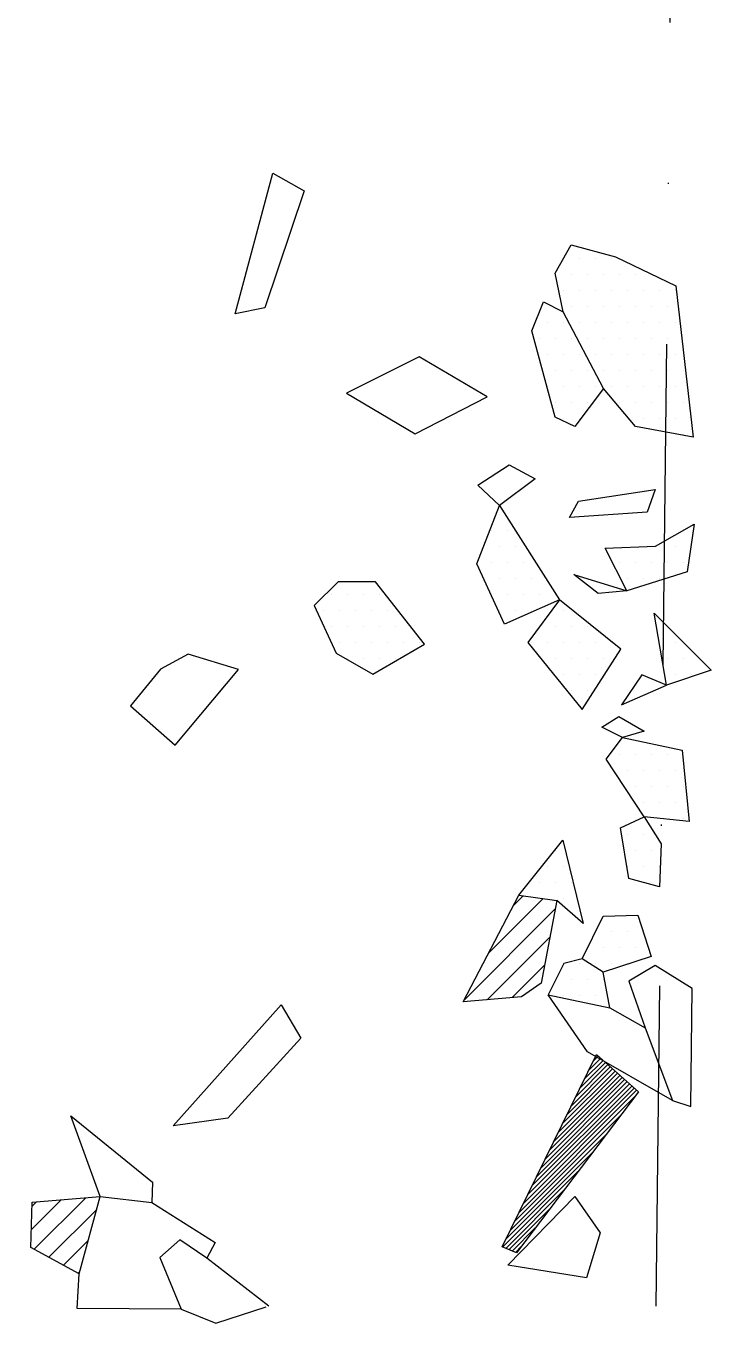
# Model space of a CAD drawing. Header units: metres. Extents: x -384 to -243, y -1532 to -1306.
# Drawn here: x -296.4 to -242.8, y -1531.9 to -1430.6 of the extents above; entities that cross this region are included whole.
import ezdxf

# ---------------------------------------------------------------- set-up
doc = ezdxf.new("R2010")
doc.units = ezdxf.units.M
doc.header["$LTSCALE"] = 25
doc.header["$MEASUREMENT"] = 0
doc.linetypes.add('STRICHPUNKTX2', pattern=[2, 1, -0.5, 0, -0.5])
doc.layers.get('0').update_dxf_attribs({"linetype": 'CONTINUOUS'})
for name, color, linetype in [('FEUER', 1, 'CONTINUOUS'), ('GRABUNGSGRENZE', 3, 'STRICHPUNKTX2'), ('KNOCHEN', 2, 'CONTINUOUS'), ('KNOCHENSCHRAFF', 2, 'CONTINUOUS'), ('STEINE', 4, 'CONTINUOUS'), ('STEINESCHRAFF', 4, 'CONTINUOUS')]:
    doc.layers.add(name, color=color, linetype=linetype)

# ---------------------------------------------------------------- blocks, each defined once
blk = doc.blocks.new('*X8')
at = {"color": 0}
for p, q in [((-253.42, -1514.19), (-250.91, -1511.68)), ((-253.08, -1513.49), (-251.1, -1511.52)), ((-252.73, -1512.8), (-251.28, -1511.35)), ((-252.39, -1512.1), (-251.47, -1511.18)), ((-252.05, -1511.41), (-251.66, -1511.01)), ((-255.47, -1518.37), (-249.79, -1512.68)), ((-255.13, -1517.67), (-249.98, -1512.52)), ((-254.79, -1516.97), (-250.16, -1512.35)), ((-254.45, -1516.28), (-250.35, -1512.18)), ((-254.1, -1515.58), (-250.54, -1512.02)), ((-253.76, -1514.89), (-250.72, -1511.85)), ((-257.53, -1522.54), (-248.67, -1513.68)), ((-257.18, -1521.84), (-248.86, -1513.52)), ((-256.84, -1521.15), (-249.04, -1513.35)), ((-256.5, -1520.45), (-249.23, -1513.18)), ((-256.16, -1519.76), (-249.42, -1513.02)), ((-255.81, -1519.06), (-249.6, -1512.85)), ((-257.87, -1523.24), (-248.8, -1514.17)), ((-258.21, -1523.93), (-249.91, -1515.63)), ((-258.55, -1524.63), (-251.02, -1517.1)), ((-258.9, -1525.32), (-252.13, -1518.56)), ((-259.14, -1525.93), (-253.25, -1520.03)), ((-258.89, -1526.03), (-254.36, -1521.49)), ((-258.64, -1526.13), (-255.47, -1522.96)), ((-258.39, -1526.24), (-256.58, -1524.42)), ((-258.14, -1526.34), (-257.69, -1525.89))]:
    blk.add_line(p, q, dxfattribs=at)
blk = doc.blocks.new('*X10')
at = {"color": 0}
for p, q in [((-323.26, -1465.24), (-321.98, -1463.96)), ((-323.69, -1467.43), (-321.28, -1465.03)), ((-323.72, -1469.23), (-320.92, -1466.43)), ((-327.17, -1470.92), (-324.09, -1467.84)), ((-322.96, -1470.24), (-320.56, -1467.84)), ((-352.35, -1471.35), (-350.91, -1469.9)), ((-352.2, -1472.97), (-349.28, -1470.04)), ((-352.05, -1474.59), (-347.65, -1470.18)), ((-328.43, -1473.95), (-323.72, -1469.23)), ((-321.76, -1470.81), (-320.2, -1469.25)), ((-354.99, -1484.6), (-341.28, -1470.89)), ((-353.94, -1481.77), (-342.76, -1470.6)), ((-352.88, -1478.95), (-344.39, -1470.46)), ((-351.91, -1476.21), (-346.02, -1470.32)), ((-327.31, -1474.59), (-322.96, -1470.24)), ((-326.19, -1475.24), (-321.76, -1470.81)), ((-325.07, -1475.88), (-320.28, -1471.1)), ((-354.72, -1486.09), (-340.43, -1471.8)), ((-354.04, -1487.18), (-339.57, -1472.7)), ((-323.94, -1476.53), (-319.95, -1472.53)), ((-353.01, -1487.92), (-338.71, -1473.61)), ((-351.98, -1488.66), (-337.85, -1474.52)), ((-350.95, -1489.4), (-336.99, -1475.43)), ((-331.35, -1480.39), (-327.18, -1476.23)), ((-349.63, -1489.84), (-336.13, -1476.34)), ((-348.13, -1490.11), (-335.27, -1477.25)), ((-332.28, -1479.56), (-329.21, -1476.49)), ((-330.41, -1481.22), (-326.06, -1476.87)), ((-329.47, -1482.05), (-324.94, -1477.52)), ((-328.53, -1482.88), (-323.82, -1478.17)), ((-327.59, -1483.71), (-322.7, -1478.82)), ((-335.04, -1482.32), (-332.28, -1479.56)), ((-327.13, -1485.02), (-321.58, -1479.47)), ((-326.74, -1486.4), (-320.46, -1480.12)), ((-334.37, -1483.42), (-331.35, -1480.39)), ((-333.71, -1484.53), (-330.41, -1481.22)), ((-326.36, -1487.78), (-319.34, -1480.76)), ((-346.64, -1490.38), (-337.7, -1481.45)), ((-333.05, -1485.63), (-329.47, -1482.05)), ((-325.97, -1489.16), (-318.46, -1481.65)), ((-332.38, -1486.74), (-328.53, -1482.88)), ((-324.28, -1489.24), (-317.87, -1482.83)), ((-331.72, -1487.84), (-327.59, -1483.71)), ((-321.99, -1488.71), (-317.28, -1484.01)), ((-344.57, -1490.08), (-339.53, -1485.04)), ((-331.06, -1488.95), (-327.13, -1485.02)), ((-319.69, -1488.19), (-316.7, -1485.19)), ((-330.12, -1489.78), (-326.74, -1486.4)), ((-317.4, -1487.66), (-316.11, -1486.37)), ((-328.28, -1489.7), (-326.36, -1487.78)), ((-326.43, -1489.62), (-325.97, -1489.16)), ((-323.07, -1493.33), (-320.16, -1490.42)), ((-324.28, -1492.77), (-322.76, -1491.25)), ((-321.87, -1493.9), (-319.27, -1491.3)), ((-351.13, -1500.18), (-343.17, -1492.21)), ((-349.25, -1500.06), (-341.18, -1492)), ((-325.48, -1492.21), (-325.35, -1492.08)), ((-320.67, -1494.46), (-318.47, -1492.27)), ((-353.02, -1500.3), (-345.44, -1492.72)), ((-351.11, -1496.62), (-347.72, -1493.23)), ((-319.43, -1494.99), (-317.68, -1493.24)), ((-362.22, -1497.13), (-359.37, -1494.27)), ((-360.89, -1494.03), (-360.85, -1493.99)), ((-353.58, -1495.55), (-352.27, -1494.25)), ((-352.34, -1496.09), (-350, -1493.74)), ((-347.36, -1499.94), (-341.14, -1493.72)), ((-317.86, -1495.19), (-316.88, -1494.22)), ((-366.2, -1506.41), (-354.91, -1495.12)), ((-364.88, -1503.32), (-356.39, -1494.84)), ((-363.55, -1500.22), (-357.88, -1494.55)), ((-345.47, -1499.83), (-341.09, -1495.45)), ((-316.29, -1495.39), (-316.09, -1495.19)), ((-368.81, -1512.55), (-352.34, -1496.09)), ((-367.53, -1509.51), (-353.58, -1495.55)), ((-367.78, -1513.29), (-351.11, -1496.62)), ((-343.59, -1499.71), (-341.05, -1497.17)), ((-334.9, -1505.16), (-327.56, -1497.82)), ((-258.27, -1499.24), (-257.53, -1498.5)), ((-341.7, -1499.59), (-341.01, -1498.9)), ((-334.04, -1506.07), (-327.19, -1499.22)), ((-262.16, -1506.67), (-255.02, -1499.53)), ((-260.21, -1502.95), (-255.98, -1498.72)), ((-366.76, -1514.04), (-353.91, -1501.2)), ((-332.93, -1506.73), (-326.83, -1500.63)), ((-323.54, -1504.41), (-319.84, -1500.71)), ((-335.76, -1504.25), (-333.21, -1501.7)), ((-330.66, -1506.23), (-326.89, -1502.45)), ((-329.31, -1511.95), (-319.15, -1501.79)), ((-260.34, -1506.62), (-255.44, -1501.72)), ((-342.34, -1505.53), (-339.68, -1502.87)), ((-341.48, -1506.44), (-338.39, -1503.35)), ((-328.47, -1512.88), (-318.46, -1502.86)), ((-365.53, -1514.58), (-354.8, -1503.85)), ((-340.63, -1507.35), (-337.51, -1504.24)), ((-327.48, -1513.65), (-317.77, -1503.94)), ((-258.4, -1506.45), (-255.86, -1503.91)), ((-363.9, -1514.72), (-354.72, -1505.53)), ((-339.77, -1508.26), (-336.64, -1505.13)), ((-328.9, -1509.77), (-324.04, -1504.91)), ((-327.54, -1506.64), (-326.47, -1505.57)), ((-326.48, -1514.42), (-317.01, -1504.95)), ((-338.91, -1509.17), (-335.76, -1506.02)), ((-327.15, -1516.85), (-316.09, -1505.8)), ((-325.45, -1516.92), (-315.17, -1506.65)), ((-362.28, -1514.86), (-354.63, -1507.21)), ((-338.05, -1510.08), (-334.88, -1506.91)), ((-323.75, -1516.99), (-314.25, -1507.5)), ((-337.2, -1510.99), (-334.01, -1507.8)), ((-336.34, -1511.9), (-333.13, -1508.69)), ((-322.05, -1517.06), (-313.34, -1508.35)), ((-360.65, -1515.01), (-354.54, -1508.9)), ((-334.95, -1512.28), (-332.25, -1509.59)), ((-319.25, -1516.03), (-312.42, -1509.2)), ((-359.03, -1515.15), (-354.47, -1510.59)), ((-316.39, -1514.94), (-311.5, -1510.05)), ((-333.75, -1514.62), (-331.01, -1511.88)), ((-332.72, -1515.35), (-329.52, -1512.16)), ((-355.83, -1513.72), (-355.58, -1513.46)), ((-331.68, -1516.09), (-328.47, -1512.88)), ((-330.65, -1516.82), (-327.48, -1513.65)), ((-365.96, -1515.01), (-365.69, -1514.73)), ((-328.11, -1516.05), (-326.48, -1514.42)), ((-365.88, -1516.7), (-364.53, -1515.34)), ((-365.83, -1518.42), (-363.37, -1515.95)), ((-365.79, -1520.14), (-362.21, -1516.56)), ((-365.74, -1521.86), (-361.05, -1517.17)), ((-364.98, -1522.87), (-359.89, -1517.78)), ((-363.88, -1523.54), (-358.73, -1518.39)), ((-362.79, -1524.21), (-357.6, -1519.02)), ((-361.7, -1524.89), (-356.48, -1519.68)), ((-360.71, -1525.67), (-355.37, -1520.33)), ((-359.93, -1526.66), (-354.26, -1520.98)), ((-359.16, -1527.65), (-353.14, -1521.64)), ((-366.03, -1523.92), (-364.98, -1522.87)), ((-358.38, -1528.64), (-352.03, -1522.29)), ((-295.95, -1524.55), (-293.63, -1522.23)), ((-295.9, -1522.73), (-295.56, -1522.39)), ((-295.73, -1526.09), (-291.7, -1522.07)), ((-366.47, -1526.13), (-363.88, -1523.54)), ((-357.61, -1529.64), (-350.91, -1522.94)), ((-353.59, -1527.39), (-349.8, -1523.6)), ((-294.58, -1526.72), (-290.84, -1522.98)), ((-366.91, -1528.34), (-362.79, -1524.21)), ((-365.88, -1529.07), (-361.7, -1524.89)), ((-352.36, -1527.93), (-348.69, -1524.25)), ((-364.65, -1529.61), (-360.71, -1525.67)), ((-351.14, -1528.47), (-347.77, -1525.1)), ((-293.44, -1527.34), (-291.51, -1525.41)), ((-363.43, -1530.16), (-359.93, -1526.66)), ((-349.91, -1529.01), (-346.95, -1526.05)), ((-362.2, -1530.7), (-359.16, -1527.65)), ((-348.68, -1529.55), (-346.13, -1527)), ((-292.29, -1527.96), (-292.17, -1527.84)), ((-360.98, -1531.24), (-358.38, -1528.64)), ((-347.46, -1530.09), (-345.95, -1528.59)), ((-358.44, -1530.46), (-357.61, -1529.64)), ((-346.23, -1530.64), (-345.84, -1530.24))]:
    blk.add_line(p, q, dxfattribs=at)
blk = doc.blocks.new('*X11')
at = {"color": 0}
for p, q in [((-254.375, -1448.75), (-254.375, -1448.75)), ((-253.125, -1448.75), (-253.125, -1448.75)), ((-251.875, -1448.75), (-251.875, -1448.75)), ((-250.625, -1448.75), (-250.625, -1448.75)), ((-253.75, -1450), (-253.75, -1450)), ((-252.5, -1450), (-252.5, -1450)), ((-251.25, -1450), (-251.25, -1450)), ((-250, -1450), (-250, -1450)), ((-248.75, -1450), (-248.75, -1450)), ((-247.5, -1450), (-247.5, -1450)), ((-254.375, -1451.25), (-254.375, -1451.25)), ((-253.125, -1451.25), (-253.125, -1451.25)), ((-251.875, -1451.25), (-251.875, -1451.25)), ((-250.625, -1451.25), (-250.625, -1451.25)), ((-249.375, -1451.25), (-249.375, -1451.25)), ((-248.125, -1451.25), (-248.125, -1451.25)), ((-246.875, -1451.25), (-246.875, -1451.25)), ((-245.625, -1451.25), (-245.625, -1451.25)), ((-253.75, -1452.5), (-253.75, -1452.5)), ((-252.5, -1452.5), (-252.5, -1452.5)), ((-251.25, -1452.5), (-251.25, -1452.5)), ((-250, -1452.5), (-250, -1452.5)), ((-248.75, -1452.5), (-248.75, -1452.5)), ((-247.5, -1452.5), (-247.5, -1452.5)), ((-246.25, -1452.5), (-246.25, -1452.5)), ((-255.625, -1453.75), (-255.625, -1453.75)), ((-254.375, -1453.75), (-254.375, -1453.75)), ((-253.125, -1453.75), (-253.125, -1453.75)), ((-251.875, -1453.75), (-251.875, -1453.75)), ((-250.625, -1453.75), (-250.625, -1453.75)), ((-249.375, -1453.75), (-249.375, -1453.75)), ((-248.125, -1453.75), (-248.125, -1453.75)), ((-246.875, -1453.75), (-246.875, -1453.75)), ((-245.625, -1453.75), (-245.625, -1453.75)), ((-256.25, -1455), (-256.25, -1455)), ((-255, -1455), (-255, -1455)), ((-253.75, -1455), (-253.75, -1455)), ((-252.5, -1455), (-252.5, -1455)), ((-251.25, -1455), (-251.25, -1455)), ((-250, -1455), (-250, -1455)), ((-248.75, -1455), (-248.75, -1455)), ((-247.5, -1455), (-247.5, -1455)), ((-246.25, -1455), (-246.25, -1455)), ((-255.625, -1456.25), (-255.625, -1456.25)), ((-254.375, -1456.25), (-254.375, -1456.25)), ((-253.125, -1456.25), (-253.125, -1456.25)), ((-251.875, -1456.25), (-251.875, -1456.25)), ((-250.625, -1456.25), (-250.625, -1456.25)), ((-249.375, -1456.25), (-249.375, -1456.25)), ((-248.125, -1456.25), (-248.125, -1456.25)), ((-246.875, -1456.25), (-246.875, -1456.25)), ((-245.625, -1456.25), (-245.625, -1456.25)), ((-255, -1457.5), (-255, -1457.5)), ((-253.75, -1457.5), (-253.75, -1457.5)), ((-252.5, -1457.5), (-252.5, -1457.5)), ((-251.25, -1457.5), (-251.25, -1457.5)), ((-250, -1457.5), (-250, -1457.5)), ((-248.75, -1457.5), (-248.75, -1457.5)), ((-247.5, -1457.5), (-247.5, -1457.5)), ((-246.25, -1457.5), (-246.25, -1457.5)), ((-245, -1457.5), (-245, -1457.5)), ((-255.625, -1458.75), (-255.625, -1458.75)), ((-254.375, -1458.75), (-254.375, -1458.75)), ((-253.125, -1458.75), (-253.125, -1458.75)), ((-251.875, -1458.75), (-251.875, -1458.75)), ((-250.625, -1458.75), (-250.625, -1458.75)), ((-249.375, -1458.75), (-249.375, -1458.75)), ((-248.125, -1458.75), (-248.125, -1458.75)), ((-246.875, -1458.75), (-246.875, -1458.75)), ((-245.625, -1458.75), (-245.625, -1458.75)), ((-255, -1460), (-255, -1460)), ((-253.75, -1460), (-253.75, -1460)), ((-252.5, -1460), (-252.5, -1460)), ((-250, -1460), (-250, -1460)), ((-248.75, -1460), (-248.75, -1460)), ((-247.5, -1460), (-247.5, -1460)), ((-246.25, -1460), (-246.25, -1460)), ((-245, -1460), (-245, -1460)), ((-254.375, -1461.25), (-254.375, -1461.25)), ((-253.125, -1461.25), (-253.125, -1461.25)), ((-248.125, -1461.25), (-248.125, -1461.25)), ((-246.875, -1461.25), (-246.875, -1461.25)), ((-245.625, -1461.25), (-245.625, -1461.25)), ((-245, -1462.5), (-245, -1462.5)), ((-259.375, -1468.75), (-259.375, -1468.75)), ((-260, -1470), (-260, -1470)), ((-258.75, -1470), (-258.75, -1470)), ((-245, -1470), (-245, -1470)), ((-260.625, -1471.25), (-260.625, -1471.25)), ((-259.375, -1471.25), (-259.375, -1471.25)), ((-258.125, -1471.25), (-258.125, -1471.25)), ((-246.875, -1471.25), (-246.875, -1471.25)), ((-245.625, -1471.25), (-245.625, -1471.25)), ((-260, -1472.5), (-260, -1472.5)), ((-258.75, -1472.5), (-258.75, -1472.5)), ((-257.5, -1472.5), (-257.5, -1472.5)), ((-250, -1472.5), (-250, -1472.5)), ((-248.75, -1472.5), (-248.75, -1472.5)), ((-247.5, -1472.5), (-247.5, -1472.5)), ((-246.25, -1472.5), (-246.25, -1472.5)), ((-245, -1472.5), (-245, -1472.5)), ((-259.375, -1473.75), (-259.375, -1473.75)), ((-258.125, -1473.75), (-258.125, -1473.75)), ((-256.875, -1473.75), (-256.875, -1473.75)), ((-249.375, -1473.75), (-249.375, -1473.75)), ((-248.125, -1473.75), (-248.125, -1473.75)), ((-246.875, -1473.75), (-246.875, -1473.75)), ((-272.5, -1475), (-272.5, -1475)), ((-271.25, -1475), (-271.25, -1475)), ((-270, -1475), (-270, -1475)), ((-268.75, -1475), (-268.75, -1475)), ((-260, -1475), (-260, -1475)), ((-258.75, -1475), (-258.75, -1475)), ((-257.5, -1475), (-257.5, -1475)), ((-256.25, -1475), (-256.25, -1475)), ((-255, -1475), (-255, -1475)), ((-273.125, -1476.25), (-273.125, -1476.25)), ((-271.875, -1476.25), (-271.875, -1476.25)), ((-270.625, -1476.25), (-270.625, -1476.25)), ((-269.375, -1476.25), (-269.375, -1476.25)), ((-268.125, -1476.25), (-268.125, -1476.25)), ((-259.375, -1476.25), (-259.375, -1476.25)), ((-258.125, -1476.25), (-258.125, -1476.25)), ((-256.875, -1476.25), (-256.875, -1476.25)), ((-254.375, -1476.25), (-254.375, -1476.25)), ((-272.5, -1477.5), (-272.5, -1477.5)), ((-271.25, -1477.5), (-271.25, -1477.5)), ((-270, -1477.5), (-270, -1477.5)), ((-268.75, -1477.5), (-268.75, -1477.5)), ((-267.5, -1477.5), (-267.5, -1477.5)), ((-256.25, -1477.5), (-256.25, -1477.5)), ((-255, -1477.5), (-255, -1477.5)), ((-253.75, -1477.5), (-253.75, -1477.5)), ((-252.5, -1477.5), (-252.5, -1477.5)), ((-246.25, -1477.5), (-246.25, -1477.5)), ((-271.875, -1478.75), (-271.875, -1478.75)), ((-270.625, -1478.75), (-270.625, -1478.75)), ((-269.375, -1478.75), (-269.375, -1478.75)), ((-268.125, -1478.75), (-268.125, -1478.75)), ((-266.875, -1478.75), (-266.875, -1478.75)), ((-265.625, -1478.75), (-265.625, -1478.75)), ((-256.875, -1478.75), (-256.875, -1478.75)), ((-255.625, -1478.75), (-255.625, -1478.75)), ((-254.375, -1478.75), (-254.375, -1478.75)), ((-253.125, -1478.75), (-253.125, -1478.75)), ((-251.875, -1478.75), (-251.875, -1478.75)), ((-250.625, -1478.75), (-250.625, -1478.75)), ((-246.875, -1478.75), (-246.875, -1478.75)), ((-245.625, -1478.75), (-245.625, -1478.75)), ((-271.25, -1480), (-271.25, -1480)), ((-270, -1480), (-270, -1480)), ((-268.75, -1480), (-268.75, -1480)), ((-267.5, -1480), (-267.5, -1480)), ((-255, -1480), (-255, -1480)), ((-253.75, -1480), (-253.75, -1480)), ((-252.5, -1480), (-252.5, -1480)), ((-251.25, -1480), (-251.25, -1480)), ((-246.25, -1480), (-246.25, -1480)), ((-245, -1480), (-245, -1480)), ((-243.75, -1480), (-243.75, -1480)), ((-254.375, -1481.25), (-254.375, -1481.25)), ((-253.125, -1481.25), (-253.125, -1481.25)), ((-251.875, -1481.25), (-251.875, -1481.25)), ((-245.625, -1481.25), (-245.625, -1481.25)), ((-244.375, -1481.25), (-244.375, -1481.25)), ((-253.75, -1482.5), (-253.75, -1482.5)), ((-252.5, -1482.5), (-252.5, -1482.5)), ((-249.375, -1486.25), (-249.375, -1486.25)), ((-250, -1487.5), (-250, -1487.5)), ((-248.75, -1487.5), (-248.75, -1487.5)), ((-247.5, -1487.5), (-247.5, -1487.5)), ((-246.25, -1487.5), (-246.25, -1487.5)), ((-249.375, -1488.75), (-249.375, -1488.75)), ((-248.125, -1488.75), (-248.125, -1488.75)), ((-246.875, -1488.75), (-246.875, -1488.75)), ((-245.625, -1488.75), (-245.625, -1488.75)), ((-248.75, -1490), (-248.75, -1490)), ((-247.5, -1490), (-247.5, -1490)), ((-246.25, -1490), (-246.25, -1490)), ((-245, -1490), (-245, -1490)), ((-248.125, -1491.25), (-248.125, -1491.25)), ((-246.875, -1491.25), (-246.875, -1491.25)), ((-245.625, -1491.25), (-245.625, -1491.25)), ((-246.25, -1492.5), (-246.25, -1492.5)), ((-245, -1492.5), (-245, -1492.5)), ((-249.375, -1493.75), (-249.375, -1493.75)), ((-248.125, -1493.75), (-248.125, -1493.75)), ((-255, -1495), (-255, -1495)), ((-248.75, -1495), (-248.75, -1495)), ((-247.5, -1495), (-247.5, -1495)), ((-255.625, -1496.25), (-255.625, -1496.25)), ((-254.375, -1496.25), (-254.375, -1496.25)), ((-249.375, -1496.25), (-249.375, -1496.25)), ((-248.125, -1496.25), (-248.125, -1496.25)), ((-246.875, -1496.25), (-246.875, -1496.25)), ((-256.25, -1497.5), (-256.25, -1497.5)), ((-255, -1497.5), (-255, -1497.5)), ((-253.75, -1497.5), (-253.75, -1497.5)), ((-247.5, -1497.5), (-247.5, -1497.5)), ((-255.625, -1498.75), (-255.625, -1498.75)), ((-254.375, -1498.75), (-254.375, -1498.75)), ((-250.625, -1501.25), (-250.625, -1501.25)), ((-249.375, -1501.25), (-249.375, -1501.25)), ((-251.25, -1502.5), (-251.25, -1502.5)), ((-250, -1502.5), (-250, -1502.5)), ((-248.75, -1502.5), (-248.75, -1502.5)), ((-253.125, -1503.75), (-253.125, -1503.75)), ((-251.875, -1503.75), (-251.875, -1503.75)), ((-250.625, -1503.75), (-250.625, -1503.75)), ((-249.375, -1503.75), (-249.375, -1503.75)), ((-253.75, -1505), (-253.75, -1505)), ((-252.5, -1505), (-252.5, -1505)), ((-251.25, -1505), (-251.25, -1505)), ((-254.375, -1506.25), (-254.375, -1506.25)), ((-253.125, -1506.25), (-253.125, -1506.25)), ((-251.875, -1506.25), (-251.875, -1506.25))]:
    blk.add_line(p, q, dxfattribs=at)

msp = doc.modelspace()

# ---------------------------------------------------------------- linework, layer by layer
at = {"layer": 'GRABUNGSGRENZE', "flags": 128}
msp.add_lwpolyline([(-247.13, -1530.53), (-244.7, -1306.8), (-383.36, -1306.01), (-380.21, -1530.36)], dxfattribs=at)
at = {"layer": 'KNOCHEN'}
msp.add_lwpolyline([(-248.53, -1513.81), (-258.06, -1526.37), (-259.18, -1525.91), (-251.8, -1510.89), (-248.53, -1513.81)], dxfattribs=at)
at = {"layer": 'STEINE'}
for points in [[(-277.72, -1452.61), (-280.02, -1453.07), (-277.09, -1442.08), (-274.64, -1443.47), (-277.72, -1452.61)], [(-244.25, -1462.69), (-248.75, -1461.87), (-251.25, -1458.9), (-254.41, -1452.91), (-255.02, -1449.89), (-253.79, -1447.69), (-250.31, -1448.62), (-245.61, -1450.88), (-244.25, -1462.69)], [(-251.25, -1458.9), (-253.5, -1461.86), (-255.03, -1461.14), (-256.86, -1454.39), (-255.94, -1452.14), (-254.41, -1452.91)], [(-260.35, -1459.54), (-265.66, -1456.42), (-271.34, -1459.27), (-265.98, -1462.45), (-260.35, -1459.54)], [(-259.39, -1468.03), (-261.08, -1466.45), (-258.62, -1464.87), (-256.58, -1465.94), (-259.39, -1468.03)], [(-253.92, -1468.96), (-253.21, -1467.69), (-247.22, -1466.78), (-247.84, -1468.56), (-253.92, -1468.96)], [(-254.7, -1475.4), (-259, -1477.29), (-261.14, -1472.58), (-259.39, -1468.03), (-254.7, -1475.4)], [(-249.43, -1474.7), (-251.12, -1471.37), (-247.18, -1471.22), (-244.16, -1469.49), (-244.73, -1473.22), (-249.43, -1474.7)], [(-265.24, -1478.86), (-269.07, -1474), (-271.98, -1473.99), (-273.87, -1475.83), (-272.14, -1479.57), (-269.28, -1481.21), (-265.24, -1478.86)], [(-249.43, -1474.7), (-251.68, -1474.9), (-253.57, -1473.41), (-249.43, -1474.7)], [(-249.9, -1479.25), (-254.7, -1475.4), (-257.16, -1478.72), (-252.93, -1483.95), (-249.9, -1479.25)], [(-246.33, -1482.06), (-247.29, -1476.44), (-242.85, -1480.89), (-246.33, -1482.06)], [(-279.76, -1480.83), (-283.7, -1479.65), (-285.85, -1480.82), (-288.2, -1483.68), (-284.73, -1486.75), (-279.76, -1480.83)], [(-246.33, -1482.06), (-248.27, -1481.24), (-249.86, -1483.59), (-246.33, -1482.06)], [(-249.76, -1486.15), (-251.39, -1485.33), (-250.06, -1484.51), (-248.07, -1485.64), (-249.76, -1486.15)], [(-244.56, -1492.7), (-248.08, -1492.34), (-251.04, -1487.83), (-249.76, -1486.15), (-245.11, -1487.13), (-244.56, -1492.7)], [(-246.87, -1497.81), (-249.27, -1497.14), (-249.93, -1493.2), (-248.08, -1492.34), (-246.76, -1494.44), (-246.87, -1497.81)], [(-257.86, -1498.46), (-254.43, -1494.17), (-252.85, -1500.66), (-254.89, -1498.87)], [(-262.22, -1506.78), (-257.86, -1498.46), (-254.89, -1498.87), (-256.13, -1505.31), (-257.67, -1506.38), (-262.22, -1506.78)], [(-252.91, -1503.42), (-251.27, -1500.1), (-248.56, -1500.01), (-247.54, -1503.23), (-251.27, -1504.45)], [(-250.77, -1507.26), (-251.27, -1504.45), (-252.91, -1503.42), (-254.34, -1503.78), (-255.57, -1506.23)], [(-245.87, -1514.48), (-244.44, -1514.94), (-244.32, -1505.74), (-247.23, -1503.95), (-249.28, -1505.17), (-248.01, -1508.8)], [(-245.87, -1514.48), (-252.51, -1510.69), (-255.57, -1506.23), (-250.77, -1507.26), (-248.01, -1508.8), (-245.87, -1514.48)], [(-284.88, -1516.46), (-276.43, -1507.01), (-274.9, -1509.62), (-280.59, -1515.85), (-284.88, -1516.46)], [(-290.57, -1521.97), (-292.86, -1515.68), (-286.48, -1520.85), (-286.53, -1522.44)], [(-292.22, -1528), (-296, -1525.95), (-295.89, -1522.42), (-290.57, -1521.97)], [(-292.37, -1530.71), (-292.22, -1528), (-290.57, -1521.97), (-286.53, -1522.44), (-281.58, -1525.57), (-282.24, -1526.79)], [(-258.73, -1527.34), (-253.5, -1521.98), (-251.51, -1524.8), (-252.59, -1528.32), (-258.73, -1527.34)], [(-277.39, -1530.53), (-282.24, -1526.79), (-284.34, -1525.36), (-285.92, -1526.73), (-284.24, -1530.78), (-281.54, -1531.85), (-277.6, -1530.58)], [(-284.24, -1530.78), (-292.37, -1530.71)]]:
    msp.add_lwpolyline(points, dxfattribs=at)

# ---------------------------------------------------------------- block references
at = {"layer": 'FEUER'}
msp.add_blockref('*X10', (0, 0), dxfattribs=at)
at = {"layer": 'KNOCHENSCHRAFF'}
msp.add_blockref('*X8', (0, 0), dxfattribs=at)
at = {"layer": 'STEINESCHRAFF'}
msp.add_blockref('*X11', (0, 0), dxfattribs=at)

doc.saveas('drawing.dxf')
